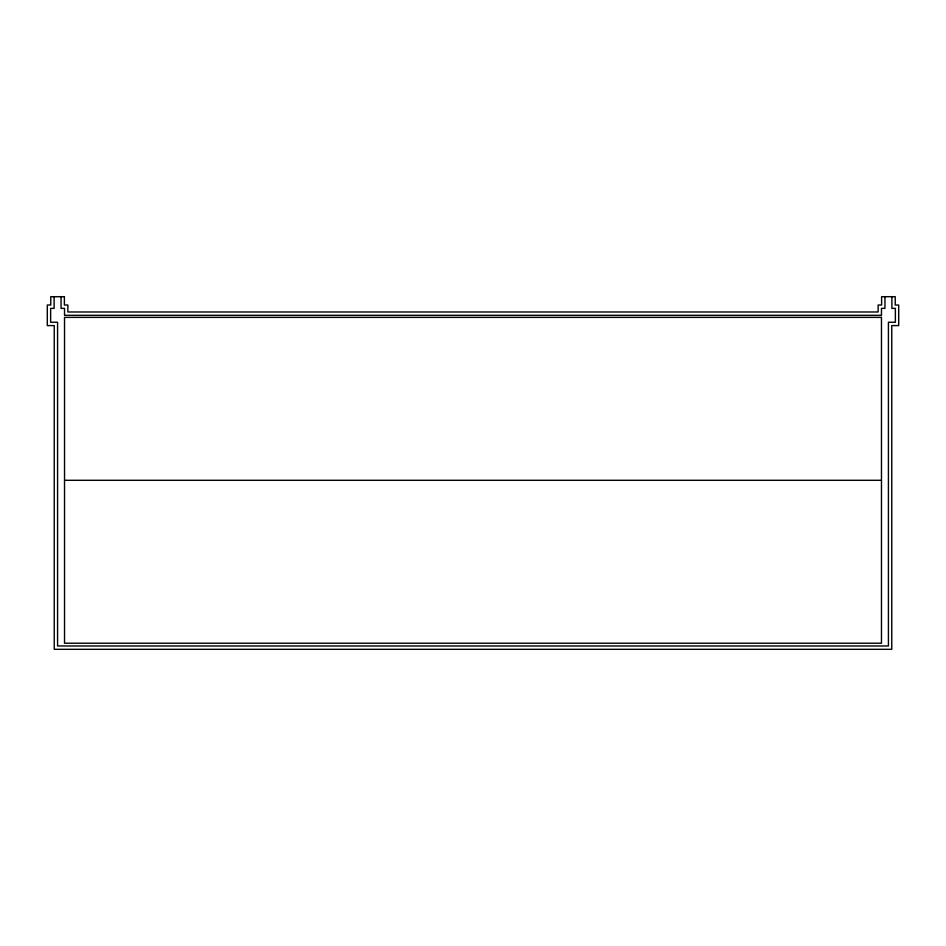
<?xml version="1.0" encoding="UTF-8"?>
<svg xmlns="http://www.w3.org/2000/svg" width="946" height="946" viewBox="0 0 946 946"><rect width="100%" height="100%" fill="white"/><g stroke="black" fill="none" stroke-linecap="round" stroke-linejoin="round"><path stroke-width="1.42" d="M64.529 480.296L881.471 480.296M891.889 296.689L891.889 308.361L895.365 308.361L895.365 322.255L888.424 322.255L888.424 645.976L57.576 645.976L57.576 322.255L50.635 322.255L50.635 308.361L54.111 308.361L54.111 296.689M884.948 296.689L884.948 308.361L881.471 308.361L881.471 315.314L64.529 315.314L64.529 308.361L61.052 308.361L61.052 296.689M64.387 296.689L50.777 296.689L50.777 305.026L47.3 305.026L47.3 325.59L54.241 325.59L54.241 649.311L891.759 649.311L891.759 325.59L898.7 325.59L898.7 305.026L895.223 305.026L895.223 296.689L881.613 296.689L881.613 305.026L878.136 305.026L878.136 311.979L67.864 311.979L67.864 305.026L64.387 305.026L64.387 296.689M881.471 317.371L64.529 317.371L64.529 643.221L881.471 643.221L881.471 317.371"/></g></svg>
